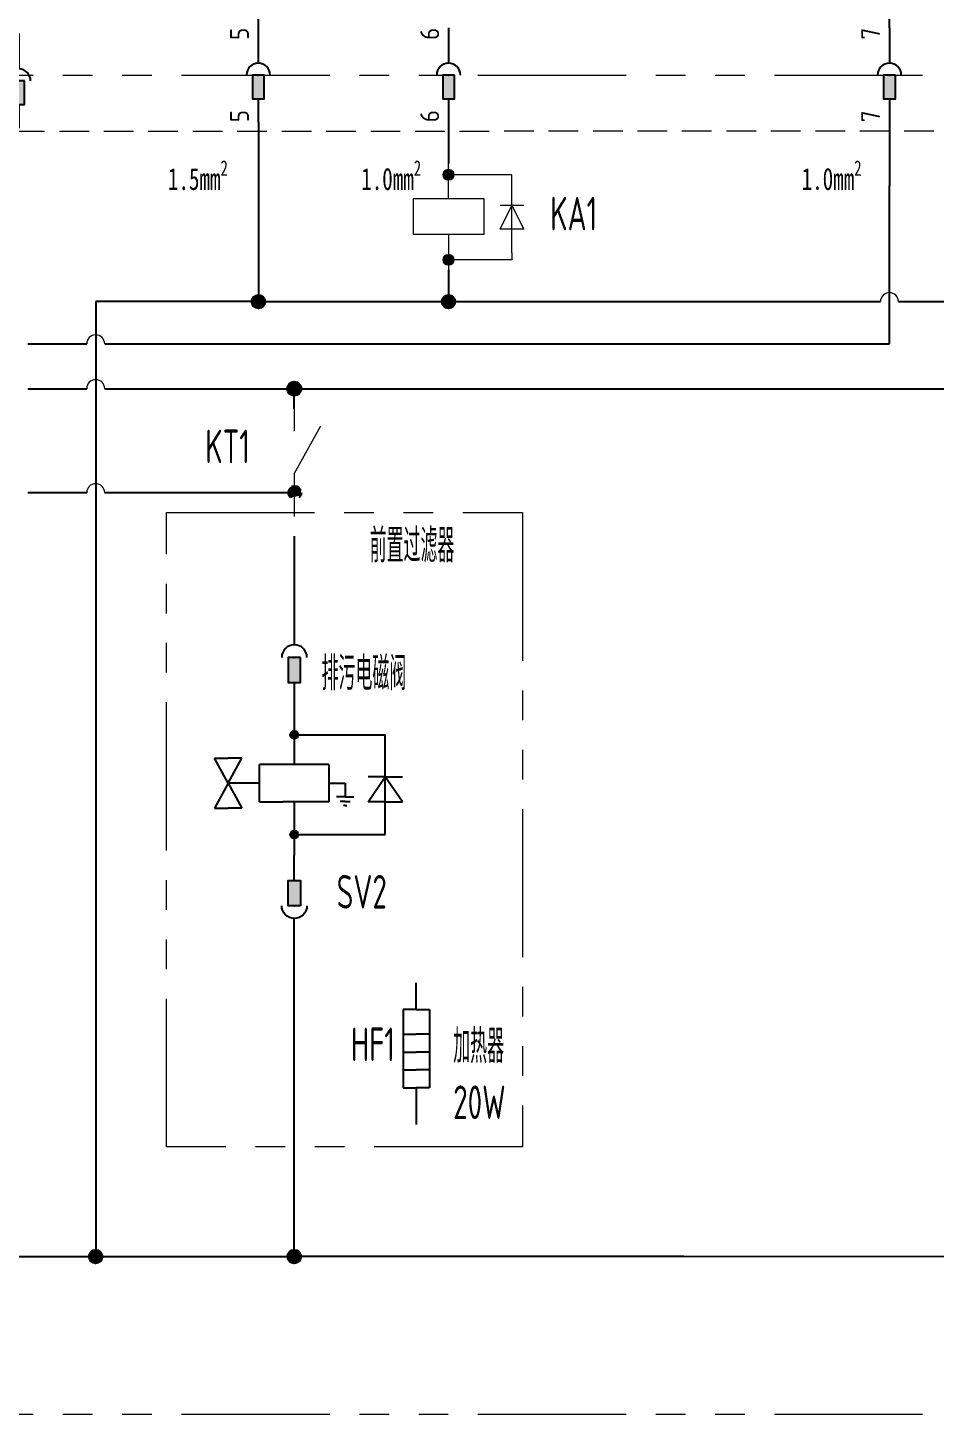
# Model space of a CAD drawing. Header units: millimetres. Extents: x 0 to 840, y 0 to 594.
# Drawn here: x 339.2 to 436.4, y 212.1 to 360.5 of the extents above; entities that cross this region are included whole.
import ezdxf
from ezdxf.enums import TextEntityAlignment as Align

# ---------------------------------------------------------------- set-up
doc = ezdxf.new("R2010")
doc.units = ezdxf.units.MM
for name, pattern in [('CENTER2', [12, 7, -1, 1, -1, 1, -1]), ('HIDDEN', [9.525, 6.35, -3.175]), ('PHANTOM2', [31.75, 15.875, -3.175, 3.175, -3.175, 3.175, -3.175])]:
    doc.linetypes.add(name, pattern=pattern)
for name, color, linetype, lineweight in [('BLK_0.5mm^2', 7, 'Continuous', 18), ('SYMS', 7, 'Continuous', 18), ('TERMS', 4, 'Continuous', 18), ('双点划线', 6, 'CENTER2', 18), ('尺寸线层', 3, 'Continuous', 13), ('标注', 3, 'Continuous', 18), ('虚线', 2, 'HIDDEN', 18)]:
    doc.layers.add(name, color=color, linetype=linetype, lineweight=lineweight)
doc.styles.add('WD_IEC', font='isocp2.shx', dxfattribs={"width": 0.9, "bigfont": 'gbcbig.shx'})
doc.styles.add('海泰汉字样式', font='仿宋_GB2312_0.ttf', dxfattribs={"width": 0.7})

# ---------------------------------------------------------------- blocks, each defined once
blk = doc.blocks.new('fse')
blk.add_hatch(color=256).paths.add_polyline_path([(-62.47, -297.35), (-62.47, -293.6), (-64.34, -293.6), (-64.34, -297.35)], flags=0)
for p, q in [((-63.41, -286.1), (-63.41, -291.72)), ((-63.41, -297.35), (-63.41, -301.1))]:
    blk.add_line(p, q)
blk.add_lwpolyline([(-62.47, -293.6), (-64.34, -293.6), (-64.34, -297.35), (-62.47, -297.35)], close=True)
blk.add_arc((-63.41, -293.6), 1.88, 0, 180)
blk.add_point((-63.41, -293.6))
at = {"layer": 'TERMS', "style": 'WD_IEC'}
blk.add_attdef('1', text='', height=3, rotation=90, dxfattribs=at).set_placement((-64.91, -286.1), align=Align.RIGHT)
blk.add_attdef('1', (-64.91, -301.1), '', height=3, rotation=90, dxfattribs=at)
blk = doc.blocks.new('VCR1_1')
for p, q in [((0, 2.5), (0, 7.5)), ((0, -2.5), (0, -7.5))]:
    blk.add_line(p, q)
blk.add_lwpolyline([(-5, 2.5), (-5, -2.5), (5, -2.5), (5, 2.5)], close=True)
at = {"style": 'WD_IEC'}
for tag, height, p in [('INST', 2.5, (-5.25, 11.5)), ('LOC', 2.5, (-5.25, 8)), ('TAG1', 2.5, (-5.25, 4.5)), ('MFG', 1.5, (-6, 1)), ('CAT', 1.5, (-6, -1.5)), ('DESC1', 2.5, (-5.25, -6.85)), ('DESC2', 2.5, (-5.25, -10.35)), ('DESC3', 2.5, (-5.25, -13.85))]:
    blk.add_attdef(tag, text='', height=height, dxfattribs=at).set_placement(p, align=Align.RIGHT)
blk.add_attdef('TERM01', text='', height=2, rotation=90, dxfattribs=at).set_placement((-1, 7.5), align=Align.RIGHT)
for tag, p, height in [('X2TERM01', (0, 7.5), 0.32), ('X4LINK', (-5, 0), 0.32), ('X1LINK', (5, 0), 0.32), ('ASSYCODE', (1, -4), 1), ('FAMILY', (1, -5.5), 1), ('X8TERM02', (0, -7.5), 0.32), ('CATDESC', (1, -7), 1)]:
    blk.add_attdef(tag, p, '', height=height, dxfattribs=at)
blk.add_attdef('TERM02', (-1, -7.5), '', height=2, rotation=90, dxfattribs=at)
at = {"lineweight": 9, "style": 'WD_IEC'}
for tag, p in [('NO', (-5.5, -16.5)), ('NC', (-5.5, -20))]:
    blk.add_attdef(tag, text='', height=2.5, dxfattribs=at).set_placement(p, align=Align.TOP_RIGHT)
for tag, p in [('XREFNO', (-4, -16.5)), ('XREFNC', (-4, -20))]:
    blk.add_attdef(tag, text='', height=2.5, dxfattribs=at).set_placement(p, align=Align.TOP_LEFT)
blk = doc.blocks.new('VDI1_2')
for p, q in [((0, 7.5), (0, -7.5)), ((0, -2.5), (-2.5, 2.5)), ((-2.5, 2.5), (2.5, 2.5)), ((2.5, 2.5), (0, -2.5)), ((-2.5, -2.5), (2.5, -2.5))]:
    blk.add_line(p, q)
at = {"style": 'WD_IEC'}
for tag, height, p in [('INST', 2.5, (-5.5, 10.25)), ('LOC', 2.5, (-5.5, 6.75)), ('TAG1', 2.5, (-5.5, 3.25)), ('MFG', 1.5, (-5.5, -0.25)), ('CAT', 1.5, (-5.5, -2.75)), ('DESC1', 2.5, (-5.5, -6.35)), ('DESC2', 2.5, (-5.5, -9.85)), ('DESC3', 2.5, (-5.5, -13.35))]:
    blk.add_attdef(tag, text='', height=height, dxfattribs=at).set_placement(p, align=Align.RIGHT)
blk.add_attdef('TERM01', text='', height=2, rotation=90, dxfattribs=at).set_placement((-1, 7.5), align=Align.RIGHT)
for tag, p, height in [('X2TERM01', (0, 7.5), 0.32), ('ASSYCODE', (1, -4), 1), ('FAMILY', (1, -5.5), 1), ('X8TERM02', (0, -7.5), 0.32), ('CATDESC', (1, -7), 1)]:
    blk.add_attdef(tag, p, '', height=height, dxfattribs=at)
blk.add_attdef('TERM02', (-1, -7.5), '', height=2, rotation=90, dxfattribs=at)
blk = doc.blocks.new('bfcgb')
blk.add_hatch(color=256).paths.add_polyline_path([(1495.06, 338, 1), (1492.9, 338, 1)])
blk.add_circle((1493.98, 338), 1.08)
blk = doc.blocks.new('gwae')
blk.add_hatch(color=256).paths.add_polyline_path([(413.18, 275.01), (413.18, 278.76), (411.3, 278.76), (411.3, 275.01)], flags=0)
for p, q in [((412.24, 286.26), (412.24, 280.64)), ((412.24, 275.01), (412.24, 271.26))]:
    blk.add_line(p, q)
blk.add_lwpolyline([(413.18, 278.76), (411.3, 278.76), (411.3, 275.01), (413.18, 275.01)], close=True)
blk.add_arc((412.24, 278.76), 1.88, 0, 180)
blk.add_point((412.24, 278.76))
blk = doc.blocks.new('rq2e')
at = {"color": 7, "ltscale": 0.416487}
blk.add_line((1065.04, 260.3), (1065.04, 251.87), dxfattribs=at)
at = {"color": 7, "ltscale": 0.007597}
for p, q in [((1064.45, 256.26), (1064.49, 256.48)), ((1064.45, 256.26), (1064.49, 256.48)), ((1064.49, 256.03), (1064.45, 256.26)), ((1064.49, 256.03), (1064.45, 256.26)), ((1064.49, 256.48), (1064.62, 256.67)), ((1064.49, 256.48), (1064.62, 256.67)), ((1064.62, 255.84), (1064.49, 256.03)), ((1064.62, 255.84), (1064.49, 256.03)), ((1064.62, 256.67), (1064.81, 256.8)), ((1064.62, 256.67), (1064.81, 256.8)), ((1064.81, 255.71), (1064.62, 255.84)), ((1064.81, 255.71), (1064.62, 255.84)), ((1064.81, 256.8), (1065.04, 256.85)), ((1064.81, 256.8), (1065.04, 256.85)), ((1065.04, 256.85), (1065.27, 256.8)), ((1065.04, 256.85), (1065.27, 256.8)), ((1065.27, 256.8), (1065.46, 256.67)), ((1065.27, 256.8), (1065.46, 256.67)), ((1065.46, 255.84), (1065.27, 255.71)), ((1065.46, 255.84), (1065.27, 255.71)), ((1065.46, 256.67), (1065.59, 256.48)), ((1065.46, 256.67), (1065.59, 256.48)), ((1065.59, 256.03), (1065.46, 255.84)), ((1065.59, 256.03), (1065.46, 255.84)), ((1065.59, 256.48), (1065.63, 256.26)), ((1065.59, 256.48), (1065.63, 256.26)), ((1065.63, 256.26), (1065.59, 256.03)), ((1065.63, 256.26), (1065.59, 256.03)), ((1065.04, 255.66), (1064.81, 255.71)), ((1065.04, 255.66), (1064.81, 255.71)), ((1065.27, 255.71), (1065.04, 255.66)), ((1065.27, 255.71), (1065.04, 255.66)), ((1064.45, 241.44), (1064.49, 241.66)), ((1064.45, 241.44), (1064.49, 241.66)), ((1064.49, 241.21), (1064.45, 241.44)), ((1064.49, 241.21), (1064.45, 241.44)), ((1064.49, 241.66), (1064.62, 241.85)), ((1064.49, 241.66), (1064.62, 241.85)), ((1064.62, 241.85), (1064.81, 241.98)), ((1064.62, 241.85), (1064.81, 241.98)), ((1064.81, 241.98), (1065.04, 242.03)), ((1064.81, 241.98), (1065.04, 242.03)), ((1065.04, 242.03), (1065.27, 241.98)), ((1065.04, 242.03), (1065.27, 241.98)), ((1065.27, 241.98), (1065.46, 241.85)), ((1065.27, 241.98), (1065.46, 241.85)), ((1065.46, 241.85), (1065.59, 241.66)), ((1065.46, 241.85), (1065.59, 241.66)), ((1065.59, 241.66), (1065.63, 241.44)), ((1065.59, 241.66), (1065.63, 241.44)), ((1065.63, 241.44), (1065.59, 241.21)), ((1065.63, 241.44), (1065.59, 241.21)), ((1064.62, 241.02), (1064.49, 241.21)), ((1064.62, 241.02), (1064.49, 241.21)), ((1064.81, 240.89), (1064.62, 241.02)), ((1064.81, 240.89), (1064.62, 241.02)), ((1065.04, 240.85), (1064.81, 240.89)), ((1065.04, 240.85), (1064.81, 240.89)), ((1065.27, 240.89), (1065.04, 240.85)), ((1065.27, 240.89), (1065.04, 240.85)), ((1065.46, 241.02), (1065.27, 240.89)), ((1065.46, 241.02), (1065.27, 240.89)), ((1065.59, 241.21), (1065.46, 241.02)), ((1065.59, 241.21), (1065.46, 241.02))]:
    blk.add_line(p, q, dxfattribs=at)
at = {"color": 7, "ltscale": 0.445714}
for p, q in [((1065.03, 256.26), (1078.57, 256.26)), ((1065.03, 256.26), (1078.57, 256.26)), ((1065.04, 241.44), (1078.58, 241.44)), ((1065.04, 241.44), (1078.58, 241.44))]:
    blk.add_line(p, q, dxfattribs=at)
at = {"color": 7, "ltscale": 0.204694}
blk.add_line((1078.58, 250.04), (1078.57, 256.26), dxfattribs=at)
blk.add_line((1078.58, 250.04), (1078.57, 256.26), dxfattribs=at)
at = {"color": 7, "ltscale": 0.092843}
for q in [(1053.19, 252.81), (1053.19, 252.81), (1057.23, 252.81), (1057.23, 252.81), (1053.19, 245.38), (1053.19, 245.38), (1057.23, 245.38), (1057.23, 245.38)]:
    blk.add_line((1055.21, 249.09), q, dxfattribs=at)
at = {"color": 7, "ltscale": 0.044268}
for p, q in [((1053.19, 252.81), (1055.21, 252.81)), ((1053.19, 252.81), (1055.21, 252.81)), ((1053.19, 245.38), (1055.21, 245.38)), ((1053.19, 245.38), (1055.21, 245.38))]:
    blk.add_line(p, q, dxfattribs=at)
at = {"color": 7, "ltscale": 0.044269}
for p, q in [((1057.23, 252.81), (1055.21, 252.81)), ((1057.23, 252.81), (1055.21, 252.81)), ((1057.23, 245.38), (1055.21, 245.38)), ((1057.23, 245.38), (1055.21, 245.38))]:
    blk.add_line(p, q, dxfattribs=at)
at = {"color": 7, "ltscale": 0.18267}
for p, q in [((1059.83, 251.87), (1059.83, 246.32)), ((1070.2, 251.87), (1070.2, 246.32))]:
    blk.add_line(p, q, dxfattribs=at)
at = {"color": 7, "ltscale": 0.226511}
for p, q in [((1070.2, 251.87), (1059.88, 251.87)), ((1059.88, 246.32), (1063.32, 246.32)), ((1070.2, 246.32), (1063.32, 246.32)), ((1070.2, 246.32), (1063.32, 246.32))]:
    blk.add_line(p, q, dxfattribs=at)
at = {"color": 7, "ltscale": 0.148438}
for p in [(1076.03, 246.32), (1076.03, 246.32), (1081.13, 246.32), (1081.13, 246.32)]:
    blk.add_line(p, (1078.58, 250.04), dxfattribs=at)
at = {"color": 7, "ltscale": 0.083936}
for p, q in [((1078.58, 250.04), (1076.03, 250.04)), ((1078.58, 250.04), (1076.03, 250.04)), ((1078.58, 250.04), (1081.13, 250.04)), ((1078.58, 250.04), (1081.13, 250.04)), ((1078.58, 246.32), (1076.03, 246.32)), ((1078.58, 246.32), (1076.03, 246.32)), ((1078.58, 246.32), (1081.13, 246.32)), ((1078.58, 246.32), (1081.13, 246.32))]:
    blk.add_line(p, q, dxfattribs=at)
at = {"color": 7, "ltscale": 0.16075}
for q in [(1078.58, 250.04), (1078.58, 246.32)]:
    blk.add_line((1078.58, 241.44), q, dxfattribs=at)
at = {"color": 7, "ltscale": 0.121009}
blk.add_line((1059.83, 249.09), (1055.21, 249.09), dxfattribs=at)
at = {"color": 7, "ltscale": 0.067085}
blk.add_line((1070.2, 249.09), (1072.61, 249.09), dxfattribs=at)
at = {"color": 7, "ltscale": 0.04459}
blk.add_line((1072.61, 249.09), (1072.61, 247.05), dxfattribs=at)
at = {"color": 7, "ltscale": 0.321499}
blk.add_line((1065.04, 246.32), (1065.04, 238.35), dxfattribs=at)
at = {"color": 7, "ltscale": 0.028234}
blk.add_line((1072.61, 247.05), (1071.32, 247.05), dxfattribs=at)
at = {"color": 7, "ltscale": 0.016336}
for q in [(1071.86, 246.37), (1073.35, 246.37)]:
    blk.add_line((1072.61, 246.37), q, dxfattribs=at)
at = {"color": 7, "ltscale": 0.005879}
for q in [(1072.34, 245.77), (1072.88, 245.77)]:
    blk.add_line((1072.61, 245.77), q, dxfattribs=at)
at = {"color": 7, "ltscale": 0.028235}
blk.add_line((1072.61, 247.05), (1073.9, 247.05), dxfattribs=at)
at = {"color": 7}
for centre in [(1065.04, 256.26), (1065.04, 241.44)]:
    blk.add_circle(centre, 0.591, dxfattribs=at)
for points in [[(1065.59, 256.03), (1064.45, 256.26), (1064.62, 256.67), (1064.49, 256.48)], [(1065.59, 256.03), (1064.45, 256.26), (1064.62, 256.67), (1064.49, 256.48)], [(1065.59, 256.03), (1064.62, 255.84), (1064.45, 256.26), (1064.49, 256.03)], [(1065.59, 256.03), (1064.62, 255.84), (1064.45, 256.26), (1064.49, 256.03)], [(1065.59, 256.03), (1064.62, 256.67), (1065.04, 256.85), (1064.81, 256.8)], [(1065.59, 256.03), (1064.62, 256.67), (1065.04, 256.85), (1064.81, 256.8)], [(1065.59, 256.03), (1065.04, 255.66), (1064.62, 255.84), (1064.81, 255.71)], [(1065.59, 256.03), (1065.04, 255.66), (1064.62, 255.84), (1064.81, 255.71)], [(1065.59, 256.03), (1065.04, 256.85), (1065.46, 256.67), (1065.27, 256.8)], [(1065.59, 256.03), (1065.04, 256.85), (1065.46, 256.67), (1065.27, 256.8)], [(1065.59, 256.03), (1065.46, 255.84), (1065.04, 255.66), (1065.27, 255.71)], [(1065.59, 256.03), (1065.46, 255.84), (1065.04, 255.66), (1065.27, 255.71)], [(1065.59, 256.03), (1065.46, 256.67), (1065.63, 256.26), (1065.59, 256.48)], [(1065.59, 256.03), (1065.46, 256.67), (1065.63, 256.26), (1065.59, 256.48)], [(1065.59, 241.21), (1064.45, 241.44), (1064.62, 241.85), (1064.49, 241.66)], [(1065.59, 241.21), (1064.45, 241.44), (1064.62, 241.85), (1064.49, 241.66)], [(1065.59, 241.21), (1064.62, 241.02), (1064.45, 241.44), (1064.49, 241.21)], [(1065.59, 241.21), (1064.62, 241.02), (1064.45, 241.44), (1064.49, 241.21)], [(1065.59, 241.21), (1064.62, 241.85), (1065.04, 242.03), (1064.81, 241.98)], [(1065.59, 241.21), (1064.62, 241.85), (1065.04, 242.03), (1064.81, 241.98)], [(1065.59, 241.21), (1065.04, 242.03), (1065.46, 241.85), (1065.27, 241.98)], [(1065.59, 241.21), (1065.04, 242.03), (1065.46, 241.85), (1065.27, 241.98)], [(1065.59, 241.21), (1065.46, 241.85), (1065.63, 241.44), (1065.59, 241.66)], [(1065.59, 241.21), (1065.46, 241.85), (1065.63, 241.44), (1065.59, 241.66)], [(1065.59, 241.21), (1065.04, 240.85), (1064.62, 241.02), (1064.81, 240.89)], [(1065.59, 241.21), (1065.04, 240.85), (1064.62, 241.02), (1064.81, 240.89)], [(1065.59, 241.21), (1065.46, 241.02), (1065.04, 240.85), (1065.27, 240.89)], [(1065.59, 241.21), (1065.46, 241.02), (1065.04, 240.85), (1065.27, 240.89)]]:
    blk.add_solid(points, dxfattribs=at)
blk = doc.blocks.new('VMS21P_1')
for p, q in [((0, 7.5), (0, 2.5)), ((0, -2.5), (3.125, 3.125)), ((0, -2.5), (0, -7.5))]:
    blk.add_line(p, q)
at = {"style": 'WD_IEC'}
for tag, p in [('INST', (-5.25, 7.75)), ('LOC', (-5.25, 4.25)), ('TAG2', (-5.25, 0.75)), ('XREF', (-5.25, -3.75)), ('DESC1', (-5.25, -7.6)), ('DESC2', (-5.25, -11.1)), ('DESC3', (-5.25, -14.6))]:
    blk.add_attdef(tag, text='', height=2.5, dxfattribs=at).set_placement(p, align=Align.RIGHT)
blk.add_attdef('TERM01', text='', height=2, rotation=90, dxfattribs=at).set_placement((-1, 7.5), align=Align.RIGHT)
for tag, p, height in [('X2TERM01', (0, 7.5), 0.32), ('X4LINK', (-2, 0), 0.32), ('X1LINK', (-0.5, 0), 0.32), ('CONTACT', (4, -3.5), 1), ('FAMILY', (4, -5), 1), ('X8TERM02', (0, -7.5), 0.32)]:
    blk.add_attdef(tag, p, '', height=height, dxfattribs=at)
blk.add_attdef('TERM02', (-1, -7.5), '', height=2, rotation=90, dxfattribs=at)

msp = doc.modelspace()

# ---------------------------------------------------------------- linework, layer by layer
for p, q in [((431.49, 360.55), (431.49, 435.92)), ((363.91, 360.55), (363.91, 396.61)), ((363.91, 350.42), (363.91, 331.21)), ((384.27, 350.42), (384.27, 346.02)), ((431.49, 350.42), (431.49, 343.63)), ((431.49, 326.68), (431.49, 343.63)), ((384.27, 334.63), (384.27, 331.21)), ((363.91, 331.21), (346.48, 331.21)), ((346.48, 331.21), (346.48, 228.94)), ((363.91, 331.21), (399.41, 331.21)), ((399.41, 331.21), (430.52, 331.21)), ((432.45, 331.21), (450.82, 331.21)), ((339.2, 326.68), (345.52, 326.68)), ((347.45, 326.68), (398.44, 326.68)), ((398.44, 326.68), (431.49, 326.68)), ((339.2, 321.89), (339.2, 321.89)), ((339.2, 321.89), (345.52, 321.89)), ((347.45, 321.89), (399.41, 321.89)), ((347.45, 321.89), (347.45, 321.89)), ((367.75, 319.78), (367.75, 321.89)), ((399.41, 321.89), (409.99, 321.89)), ((409.99, 321.89), (432.6, 321.89)), ((432.45, 321.89), (432.6, 321.89)), ((432.6, 321.89), (449.85, 321.89)), ((345.52, 310.74), (339.2, 310.74)), ((339.2, 310.74), (339.2, 310.74)), ((367.75, 310.74), (347.45, 310.74)), ((347.45, 310.74), (347.45, 310.74)), ((367.75, 306.11), (367.75, 298.51)), ((367.75, 228.94), (367.75, 261.11)), ((380.81, 255.39), (380.81, 258.25)), ((380.81, 247), (380.81, 243.1)), ((238.97, 228.94), (367.75, 228.94)), ((409.48, 228.94), (367.75, 228.94)), ((596.41, 228.76), (409.48, 228.94))]:
    msp.add_line(p, q)
at = {"color": 7, "ltscale": 0.007597}
for p, q in [((367.34, 321.6), (367.28, 321.89)), ((367.34, 321.6), (367.28, 321.89)), ((367.5, 321.35), (367.34, 321.6)), ((367.5, 321.35), (367.34, 321.6)), ((367.75, 321.13), (367.46, 321.19)), ((367.75, 321.13), (367.46, 321.19)), ((367.75, 321.19), (367.5, 321.35)), ((367.75, 321.19), (367.5, 321.35)), ((368.04, 321.19), (367.75, 321.13)), ((368.04, 321.19), (367.75, 321.13)), ((368.28, 321.35), (368.04, 321.19)), ((368.28, 321.35), (368.04, 321.19)), ((368.45, 321.6), (368.28, 321.35)), ((368.45, 321.6), (368.28, 321.35)), ((368.51, 321.89), (368.45, 321.6)), ((368.51, 321.89), (368.45, 321.6)), ((367.28, 310.74), (367.34, 311.03)), ((367.28, 310.74), (367.34, 311.03)), ((367.34, 310.45), (367.28, 310.74)), ((367.34, 310.45), (367.28, 310.74)), ((367.34, 311.03), (367.5, 311.27)), ((367.34, 311.03), (367.5, 311.27)), ((367.5, 310.2), (367.34, 310.45)), ((367.5, 310.2), (367.34, 310.45)), ((367.46, 311.44), (367.75, 311.49)), ((367.46, 311.44), (367.75, 311.49)), ((367.5, 311.27), (367.75, 311.44)), ((367.5, 311.27), (367.75, 311.44)), ((367.75, 311.49), (368.04, 311.44)), ((367.75, 311.49), (368.04, 311.44)), ((368.04, 311.44), (368.28, 311.27)), ((368.04, 311.44), (368.28, 311.27)), ((368.28, 311.27), (368.45, 311.03)), ((368.28, 311.27), (368.45, 311.03)), ((368.45, 310.45), (368.28, 310.2)), ((368.45, 310.45), (368.28, 310.2)), ((368.51, 310.74), (368.45, 310.45)), ((368.51, 310.74), (368.45, 310.45))]:
    msp.add_line(p, q, dxfattribs=at)
at = {"color": 7, "ltscale": 0.416487}
msp.add_line((367.75, 298.51), (367.75, 294.46), dxfattribs=at)
at = {"color": 7, "ltscale": 0.036266}
for p, q in [((380.81, 255.39), (379.4, 255.39)), ((380.81, 255.39), (382.22, 255.39)), ((379.4, 252.77), (380.81, 252.77)), ((382.22, 252.77), (380.81, 252.77)), ((379.4, 250.85), (380.81, 250.85)), ((382.22, 250.85), (380.81, 250.85)), ((379.4, 248.93), (380.81, 248.93)), ((382.22, 248.93), (380.81, 248.93)), ((379.4, 247), (380.81, 247)), ((382.22, 247), (380.81, 247))]:
    msp.add_line(p, q, dxfattribs=at)
at = {"color": 7, "ltscale": 0.215638}
for p, q in [((379.4, 255.39), (379.4, 247)), ((382.22, 255.39), (382.22, 247))]:
    msp.add_line(p, q, dxfattribs=at)
at = {"color": 7}
msp.add_circle((367.75, 321.89), 0.757, dxfattribs=at)
for points in [[(368.45, 321.6), (366.99, 321.89), (367.21, 322.42), (367.05, 322.18)], [(368.45, 321.6), (366.99, 321.89), (367.21, 322.42), (367.05, 322.18)], [(368.45, 321.6), (367.21, 322.42), (367.75, 322.64), (367.46, 322.58)], [(368.45, 321.6), (367.21, 322.42), (367.75, 322.64), (367.46, 322.58)], [(368.45, 321.6), (367.75, 322.64), (368.28, 322.42), (368.04, 322.58)], [(368.45, 321.6), (367.75, 322.64), (368.28, 322.42), (368.04, 322.58)], [(368.45, 321.6), (368.28, 322.42), (368.51, 321.89), (368.45, 322.18)], [(368.45, 321.6), (368.28, 322.42), (368.51, 321.89), (368.45, 322.18)], [(368.45, 321.6), (367.21, 321.35), (366.99, 321.89), (367.05, 321.6)], [(368.45, 321.6), (367.21, 321.35), (366.99, 321.89), (367.05, 321.6)], [(368.45, 321.6), (367.75, 321.13), (367.21, 321.35), (367.46, 321.19)], [(368.45, 321.6), (367.75, 321.13), (367.21, 321.35), (367.46, 321.19)], [(368.45, 321.6), (368.28, 321.35), (367.75, 321.13), (368.04, 321.19)], [(368.45, 321.6), (368.28, 321.35), (367.75, 321.13), (368.04, 321.19)], [(368.45, 310.45), (366.99, 310.74), (367.21, 311.27), (367.05, 311.03)], [(368.45, 310.45), (366.99, 310.74), (367.21, 311.27), (367.05, 311.03)], [(368.45, 310.45), (367.21, 310.2), (366.99, 310.74), (367.05, 310.45)], [(368.45, 310.45), (367.21, 310.2), (366.99, 310.74), (367.05, 310.45)], [(368.45, 310.45), (367.21, 311.27), (367.75, 311.49), (367.46, 311.44)], [(368.45, 310.45), (367.21, 311.27), (367.75, 311.49), (367.46, 311.44)], [(368.45, 310.45), (367.75, 311.49), (368.28, 311.27), (368.04, 311.44)], [(368.45, 310.45), (367.75, 311.49), (368.28, 311.27), (368.04, 311.44)], [(368.45, 310.45), (368.28, 311.27), (368.51, 310.74), (368.45, 311.03)], [(368.45, 310.45), (368.28, 311.27), (368.51, 310.74), (368.45, 311.03)]]:
    msp.add_solid(points, dxfattribs=at)
at = {"layer": 'BLK_0.5mm^2'}
for p, q in [((391.05, 344.8), (384.27, 344.8)), ((391.05, 344.04), (391.05, 344.8)), ((391.05, 335.69), (384.27, 335.69)), ((391.05, 336.45), (391.05, 335.69))]:
    msp.add_line(p, q, dxfattribs=at)
for centre in [(431.49, 331.21), (346.48, 326.68), (346.48, 321.89), (346.48, 310.74)]:
    msp.add_arc(centre, 0.964, 0, 180, dxfattribs=at)
at = {"layer": '双点划线', "linetype": 'PHANTOM2'}
for p, q in [((69.92, 355.48), (674.65, 355.48)), ((354.05, 308.62), (392.18, 308.62)), ((354.05, 240.68), (354.05, 308.62)), ((392.18, 308.62), (392.18, 240.68)), ((392.18, 240.68), (354.05, 240.68)), ((69.92, 212.05), (674.65, 212.05))]:
    msp.add_line(p, q, dxfattribs=at)
at = {"layer": '虚线', "ltscale": 0.5}
msp.add_line((204.48, 349.41), (660.05, 349.6), dxfattribs=at)

# ---------------------------------------------------------------- block references
ref = msp.add_blockref('fse', (381.04, 553.04), dxfattribs=dict(xscale=0.675, yscale=0.675, zscale=0.675))
ref.add_attrib('1', '4', (337.22, 349.8), dxfattribs={"layer": 'TERMS', "height": 2.02, "rotation": 90, "style": 'WD_IEC'})
ref.add_attrib('1', '4', dxfattribs={"layer": 'TERMS', "height": 2.02, "rotation": 90, "style": 'WD_IEC'}).set_placement((337.22, 359.93), align=Align.RIGHT)
ref = msp.add_blockref('fse', (406.7, 553.66), dxfattribs=dict(xscale=0.675, yscale=0.675, zscale=0.675))
ref.add_attrib('1', '5', (362.89, 350.42), dxfattribs={"layer": 'TERMS', "height": 2.02, "rotation": 90, "style": 'WD_IEC'})
ref.add_attrib('1', '5', dxfattribs={"layer": 'TERMS', "height": 2.02, "rotation": 90, "style": 'WD_IEC'}).set_placement((362.89, 360.55), align=Align.RIGHT)
ref = msp.add_blockref('fse', (427.07, 553.66), dxfattribs=dict(xscale=0.675, yscale=0.675, zscale=0.675))
ref.add_attrib('1', '6', (383.26, 350.42), dxfattribs={"layer": 'TERMS', "height": 2.02, "rotation": 90, "style": 'WD_IEC'})
ref.add_attrib('1', '6', dxfattribs={"layer": 'TERMS', "height": 2.02, "rotation": 90, "style": 'WD_IEC'}).set_placement((383.26, 360.55), align=Align.RIGHT)
ref = msp.add_blockref('fse', (474.29, 553.66), dxfattribs=dict(xscale=0.675, yscale=0.675, zscale=0.675))
ref.add_attrib('1', '7', (430.48, 350.42), dxfattribs={"layer": 'TERMS', "height": 2.02, "rotation": 90, "style": 'WD_IEC'})
ref.add_attrib('1', '7', dxfattribs={"layer": 'TERMS', "height": 2.02, "rotation": 90, "style": 'WD_IEC'}).set_placement((430.48, 360.55), align=Align.RIGHT)
for name, p, xscale, yscale, zscale in [('bfcgb', (-372.06, 173.69), 0.50625, 0.50625, 0.50625), ('bfcgb', (-372.06, 164.58), 0.50625, 0.50625, 0.50625), ('bfcgb', (-644.53, 103.06), 0.675, 0.675, 0.675), ('bfcgb', (-624.17, 103.06), 0.675, 0.675, 0.675), ('gwae', (70.94, 92.4), 0.7200000000000001, 0.7200000000000001, 0.7200000000000001), ('rq2e', (-399.08, 100.3), 0.7200000000000001, 0.7200000000000001, 0.7200000000000001), ('bfcgb', (-661.96, 0.79), 0.675, 0.675, 0.675), ('bfcgb', (-640.69, 0.79), 0.675, 0.675, 0.675)]:
    msp.add_blockref(name, p, dxfattribs=dict(xscale=xscale, yscale=yscale, zscale=zscale))
at = {"xscale": -0.7200000000000001, "yscale": 0.7200000000000001, "zscale": 0.7200000000000001, "rotation": 180}
msp.add_blockref('gwae', (70.94, 467.22), dxfattribs=at)
at = {"layer": 'SYMS'}
for name, p, xscale, yscale, zscale in [('VCR1_1', (384.27, 340.33), 0.759375, 0.759375, 0.759375), ('VMS21P_1', (367.75, 315.05), 0.91125, 0.91125, 0.91125)]:
    msp.add_blockref(name, p, dxfattribs=dict(at, xscale=xscale, yscale=yscale, zscale=zscale))
at = {"layer": 'SYMS', "xscale": 0.50625, "yscale": 0.50625, "zscale": 0.50625, "rotation": 180}
msp.add_blockref('VDI1_2', (391.05, 340.25), dxfattribs=at)

# ---------------------------------------------------------------- texts
at = {"layer": '尺寸线层', "char_height": 3.6, "attachment_point": 1, "line_spacing_factor": 0.99982, "style": '海泰汉字样式'}
for s, insert, width in [('{\\Fisocp2,gbcbig|c134;\\W0.7;\\C3;KA1}', (395.15, 342.44), 26.1466), ('{\\Fisocp2,gbcbig|c134;\\C3;排污电磁阀}', (370.67, 293.19), 25.7829), ('{\\Fisocp2,gbcbig|c134;\\C3;加热器\\P20W}', (384.77, 253.27), 25.7829)]:
    msp.add_mtext(s, dxfattribs=dict(at, insert=insert, width=width))
at = {"layer": '尺寸线层', "char_height": 3.6, "attachment_point": 1, "style": '海泰汉字样式'}
for s, insert, width in [('{\\Fisocp2,gbcbig|c134;KT1}', (358.21, 317.51), 10.8395), ('{\\Fisocp2,gbcbig|c134;\\C3;前置过滤器}', (375.82, 306.88), 12.8708), ('{\\Fisocp,gbcbig|c134;\\W0.7;SV\\Fisocp,gbcbig|c0;2}', (372.29, 269.81), 12.8708), ('{\\Fisocp,gbcbig|c134;\\W0.7;\\C3;HF1}', (373.81, 253.47), 3.5495)]:
    msp.add_mtext(s, dxfattribs=dict(at, insert=insert, width=width))
at = {"layer": '标注', "color": 2, "char_height": 2.3625, "width": 8.6104, "attachment_point": 1, "style": '海泰汉字样式'}
for s, insert in [('\\A1;1.5mm{\\H0.7x;\\S2^ ;}', (354.22, 346.34)), ('\\A1;1.0mm{\\H0.7x;\\S2^ ;}', (374.92, 346.34)), ('\\A1;1.0mm{\\H0.7x;\\S2^ ;}', (422.09, 346.34))]:
    msp.add_mtext(s, dxfattribs=dict(at, insert=insert))

doc.saveas('drawing.dxf')
